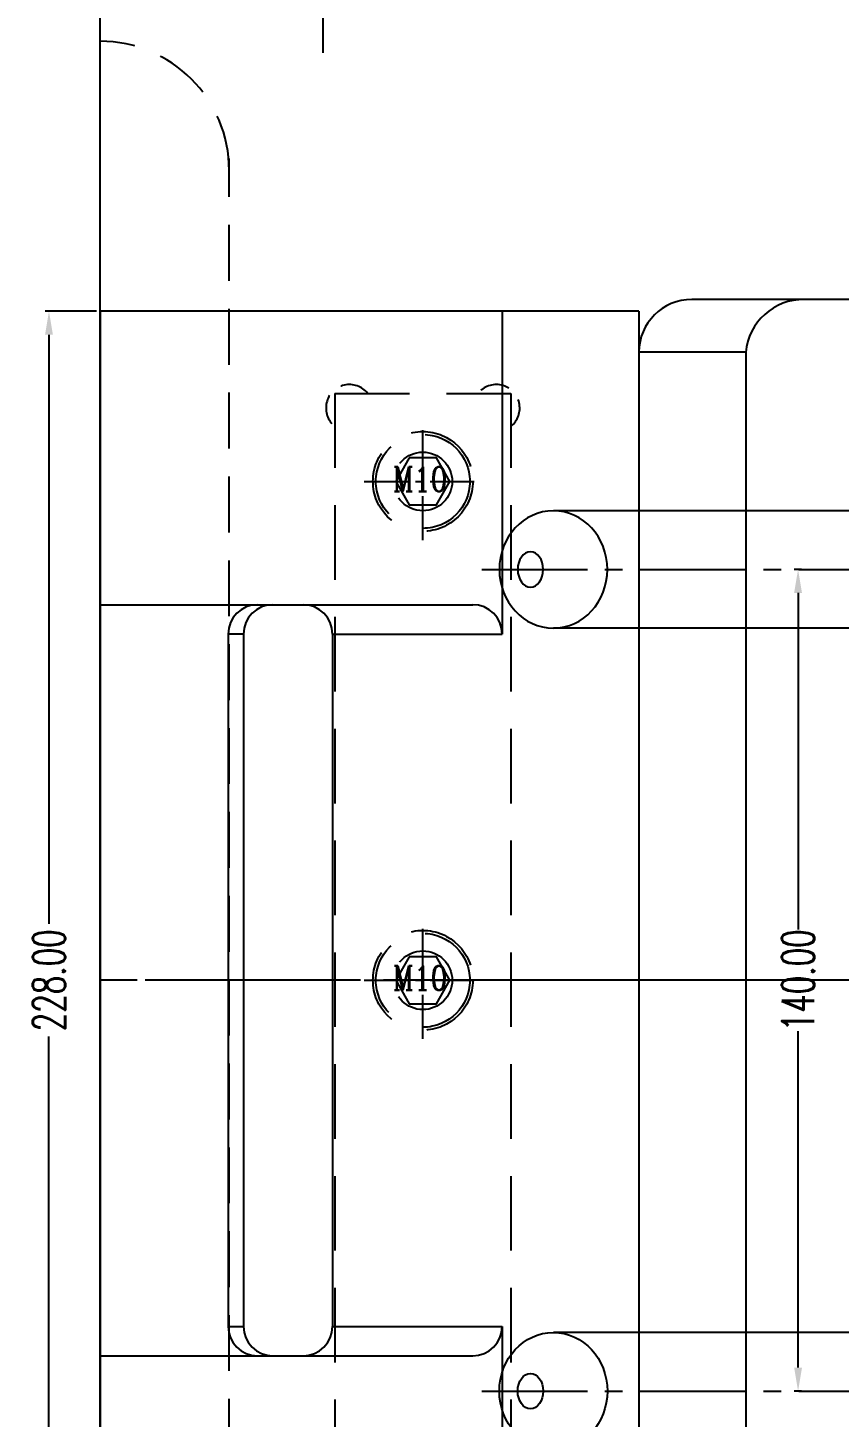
# Model space of a CAD drawing. Header units: inches. Extents: x 179987 to 181505, y -56815 to -55741.
# Drawn here: x 181043.9 to 181182.1, y -56099.6 to -55862.9 of the extents above; entities that cross this region are included whole.
import ezdxf

# ---------------------------------------------------------------- set-up
doc = ezdxf.new("R2010")
doc.units = ezdxf.units.IN
doc.header["$LTSCALE"] = 2
doc.header["$MEASUREMENT"] = 0
doc.header["$PDMODE"] = 3
doc.header["$PDSIZE"] = 0.3125
for name, pattern in [('CENTER', [50.8, 31.75, -6.35, 6.35, -6.35]), ('CENTER2', [1.125, 0.75, -0.125, 0.125, -0.125]), ('HIDDEN', [9.525, 6.35, -3.175])]:
    doc.linetypes.add(name, pattern=pattern)
doc.layers.get('0').update_dxf_attribs({"linetype": 'CONTINUOUS'})
doc.layers.get('Defpoints').update_dxf_attribs({"linetype": 'CONTINUOUS'})
for name, color, linetype in [('cen', 1, 'CENTER'), ('PIN', 4, 'CONTINUOUS'), ('SCREW', 52, 'HIDDEN'), ('SILDE', 6, 'CONTINUOUS')]:
    doc.layers.add(name, color=color, linetype=linetype)
doc.layers.add('dim', color=3, linetype='CONTINUOUS', lineweight=15)
doc.styles.add('ROMANC', font='romanc', dxfattribs={"width": 0.6, "height": 1})
doc.styles.get("Standard").update_dxf_attribs({"font": 'txt.shx', "width": 0.67})
doc.dimstyles.new('2.00', dxfattribs={"dimtxt": 5.5, "dimasz": 4, "dimexe": 0.666, "dimexo": 0.626, "dimgap": 1, "dimtad": 0, "dimzin": 0, "dimdsep": 46, "dimtxsty": 'Standard', "dimcen": 0.09, "dimclrd": 3, "dimclre": 3, "dimclrt": 7, "dimazin": 0, "dimtfac": 1, "dimtofl": 0, "dimtmove": 0, "dimatfit": 0, "dimfxl": 0, "dimtolj": 1, "dimtzin": 0, "dimarcsym": 0})

# ---------------------------------------------------------------- blocks, each defined once
blk = doc.blocks.new('*D40370')
at = {"layer": 'Defpoints', "color": 0}
for p in [(181056.18, -55911.2), (181047.48, -56139.2), (181056.18, -56139.2)]:
    blk.add_point(p, dxfattribs=at)
at = {"layer": 'dim', "color": 3, "linetype": 'ByBlock', "lineweight": -2}
for p, q in [((181055.55, -55911.2), (181046.81, -55911.2)), ((181047.48, -55915.2), (181047.48, -56015.6)), ((181047.48, -56135.2), (181047.48, -56034.8)), ((181055.55, -56139.2), (181046.81, -56139.2))]:
    blk.add_line(p, q, dxfattribs=at)
at = {"layer": 'dim', "color": 3, "linetype": 'ByBlock'}
for points in [[(181048.15, -55915.2), (181046.81, -55915.2), (181047.48, -55911.2)], [(181046.81, -56135.2), (181048.15, -56135.2), (181047.48, -56139.2)]]:
    blk.add_solid(points, dxfattribs=at)
at = {"layer": 'dim', "color": 7, "linetype": 'ByBlock', "insert": (181047.48, -56025.2), "char_height": 5.5, "attachment_point": 5, "rotation": 90}
blk.add_mtext('\\A1;228.00', dxfattribs=at)
blk = doc.blocks.new('20160815.194443')
at = {"layer": 'SCREW', "linetype": 'CENTER2', "ltscale": 5}
for p, q in [((0, -10), (0, 10)), ((-10, 0), (10, 0))]:
    blk.add_line(p, q, dxfattribs=at)
at = {"layer": 'SCREW', "linetype": 'Continuous'}
blk.add_lwpolyline([(-2.31, 4), (-4.62, 0), (-2.31, -4), (2.31, -4), (4.62, 0), (2.31, 4)], close=True, dxfattribs=at)
at = {"layer": 'SCREW'}
for radius in [8.5, 8, 5]:
    blk.add_circle((0, 0), radius, dxfattribs=at)
at = {"layer": 'dim', "style": 'ROMANC', "width": 0.8}
blk.add_text('M10', height=4.186, dxfattribs=at).set_placement((-5.14, -1.71))
blk = doc.blocks.new('20160826.184208')
at = {"layer": 'PIN', "linetype": 'HIDDEN', "ltscale": 0.5}
for p, q in [((92.09, 13), (95.22, 13)), ((92.09, 10), (70.17, 10)), ((92.09, -10), (70.17, -10)), ((92.09, -13), (95.22, -13))]:
    blk.add_line(p, q, dxfattribs=at)
at = {"layer": 'PIN'}
for p, q in [((70.17, 10), (12.21, 10)), ((70.17, -10), (12.21, -10))]:
    blk.add_line(p, q, dxfattribs=at)
at = {"layer": 'PIN', "linetype": 'CENTER2', "ltscale": 12}
blk.add_line((0, 0), (110.18, 0), dxfattribs=at)
at = {"layer": 'PIN', "linetype": 'HIDDEN', "ltscale": 0.5}
for centre, major_axis, start_param, end_param in [((92.09, 0), (0, -13), 5.590025, 10.117938), ((95.22, 0), (0, -13), 0, 3.141593), ((92.09, 0), (0, -10), 0, 3.141593)]:
    blk.add_ellipse(centre, major_axis=major_axis, ratio=0.920505, start_param=start_param, end_param=end_param, dxfattribs=at)
at = {"layer": 'PIN'}
for centre, major_axis, ratio in [((12.21, 0), (0, -10), 0.920505), ((8.3, 0), (0, -3), 0.724975)]:
    blk.add_ellipse(centre, major_axis=major_axis, ratio=ratio, dxfattribs=at)
blk.add_ellipse((70.17, 0), major_axis=(0, -10), ratio=0.920505, start_param=0, end_param=3.141593, dxfattribs=at)
blk = doc.blocks.new('*D40371')
at = {"layer": 'Defpoints', "color": 0}
for p in [(181175.1, -55955.2), (181176.3, -55955.2), (181176.3, -56095.2)]:
    blk.add_point(p, dxfattribs=at)
at = {"layer": 'dim', "color": 3, "linetype": 'ByBlock', "lineweight": -2}
for p, q in [((181175.67, -55955.2), (181174.43, -55955.2)), ((181175.1, -55959.2), (181175.1, -56016.52)), ((181175.1, -56091.2), (181175.1, -56033.88)), ((181175.67, -56095.2), (181174.43, -56095.2))]:
    blk.add_line(p, q, dxfattribs=at)
at = {"layer": 'dim', "color": 3, "linetype": 'ByBlock'}
for points in [[(181175.77, -55959.2), (181174.43, -55959.2), (181175.1, -55955.2)], [(181174.43, -56091.2), (181175.77, -56091.2), (181175.1, -56095.2)]]:
    blk.add_solid(points, dxfattribs=at)
at = {"layer": 'dim', "color": 7, "linetype": 'ByBlock', "insert": (181175.1, -56025.2), "char_height": 5.5, "attachment_point": 5, "rotation": 90}
blk.add_mtext('\\A1;140.00', dxfattribs=at)

msp = doc.modelspace()

# ---------------------------------------------------------------- linework, layer by layer
for p, q in [((181056.177, -56247.2), (181056.177, -55803.2)), ((181211.177, -55909.2), (181156.991, -55909.2)), ((181147.991, -55918.2), (181147.991, -56132.2)), ((181166.177, -55918.2), (181147.991, -55918.2)), ((181166.177, -55918.2), (181166.177, -56132.2))]:
    msp.add_line(p, q)
at = {"color": 8, "linetype": 'HIDDEN', "ltscale": 0.75}
msp.add_line((181078.177, -56163.2), (181078.177, -55885.2), dxfattribs=at)
at = {"linetype": 'CENTER', "ltscale": 0.5}
msp.add_line((181456.177, -56025.2), (181056.177, -56025.2), dxfattribs=at)
at = {"color": 8, "linetype": 'HIDDEN', "ltscale": 0.75}
msp.add_arc((181056.177, -55887.2), 22, 0, 90, dxfattribs=at)
for centre, radius, start, end in [((181156.991, -55918.2), 9, 90, 180), ((181176.037, -55919.1), 9.901, 89.18972, 174.7847)]:
    msp.add_arc(centre, radius, start, end)
at = {"color": 8, "linetype": 'HIDDEN', "ltscale": 0.4}
for centre, start, end in [((181098.677, -55927.7), 38.68219, 231.31781), ((181123.677, -55927.7), 308.68219, 141.31781)]:
    msp.add_arc(centre, 4, start, end, dxfattribs=at)
at = {"layer": 'cen', "linetype": 'CENTER', "ltscale": 0.5}
msp.add_line((181094.177, -55867.2), (181094.177, -55809.2), dxfattribs=at)
at = {"layer": 'SILDE', "linetype": 'ByBlock'}
for p, q in [((181147.991, -55911.2), (181056.177, -55911.2)), ((181056.177, -55911.2), (181056.177, -56139.2)), ((181124.675, -55911.2), (181124.675, -55966.2)), ((181147.991, -55911.2), (181147.991, -56139.2)), ((181056.177, -55961.2), (181119.675, -55961.2)), ((181078, -55966.2), (181078, -56084.2)), ((181080.645, -55966.2), (181078, -55966.2)), ((181080.645, -55966.2), (181080.645, -56084.2)), ((181095.764, -55966.2), (181095.764, -56084.2)), ((181095.764, -55966.2), (181124.675, -55966.2)), ((181078, -56084.2), (181080.645, -56084.2)), ((181095.764, -56084.2), (181124.675, -56084.2)), ((181124.675, -56084.2), (181124.675, -56139.2)), ((181056.177, -56089.2), (181119.675, -56089.2))]:
    msp.add_line(p, q, dxfattribs=at)
at = {"layer": 'SILDE', "linetype": 'HIDDEN'}
for p, q in [((181096.177, -55925.2), (181096.177, -56125.2)), ((181096.177, -55925.2), (181126.177, -55925.2)), ((181126.177, -55925.2), (181126.177, -56125.2))]:
    msp.add_line(p, q, dxfattribs=at)
at = {"layer": 'SILDE', "linetype": 'CENTER', "ltscale": 0.4}
msp.add_line((181211.177, -56025.2), (181056.177, -56025.2), dxfattribs=at)
at = {"layer": 'SILDE', "linetype": 'ByBlock'}
for centre, start, end in [((181083, -55966.2), 90, 180), ((181085.645, -55966.2), 90, 180), ((181090.764, -55966.2), 0, 90), ((181119.675, -55966.2), 0, 90), ((181083, -56084.2), 180, 270), ((181085.645, -56084.2), 180, 270), ((181090.764, -56084.2), 270, 0), ((181119.675, -56084.2), 270, 0)]:
    msp.add_arc(centre, 5, start, end, dxfattribs=at)

# ---------------------------------------------------------------- block references
at = {"layer": 'PIN', "linetype": 'ByBlock', "xscale": -1, "rotation": -180}
msp.add_blockref('20160826.184208', (181121.205, -55955.2), dxfattribs=at)
at = {"layer": 'PIN', "linetype": 'ByBlock'}
msp.add_blockref('20160826.184208', (181121.205, -56095.2), dxfattribs=at)
at = {"layer": 'SCREW', "linetype": 'ByBlock'}
for p in [(181111.177, -55940.2), (181111.177, -56025.2)]:
    msp.add_blockref('20160815.194443', p, dxfattribs=at)

# ---------------------------------------------------------------- dimensions: what is measured, and where the dimension line sits
at = {"layer": 'dim', "linetype": 'ByBlock'}
for base, p1, p2, picture, middle in [((181047.48, -56139.2), (181056.177, -55911.2), (181056.177, -56139.2), '*D40370', (181047.48, -56025.2)), ((181175.099, -55955.2), (181176.296, -56095.2), (181176.296, -55955.2), '*D40371', (181175.099, -56025.2))]:
    dim = msp.add_linear_dim(base=base, p1=p1, p2=p2, angle=90, dimstyle='2.00', dxfattribs=at)
    dim.commit()
    dim.dimension.update_dxf_attribs({"geometry": picture, "text_midpoint": middle})

doc.saveas('drawing.dxf')
